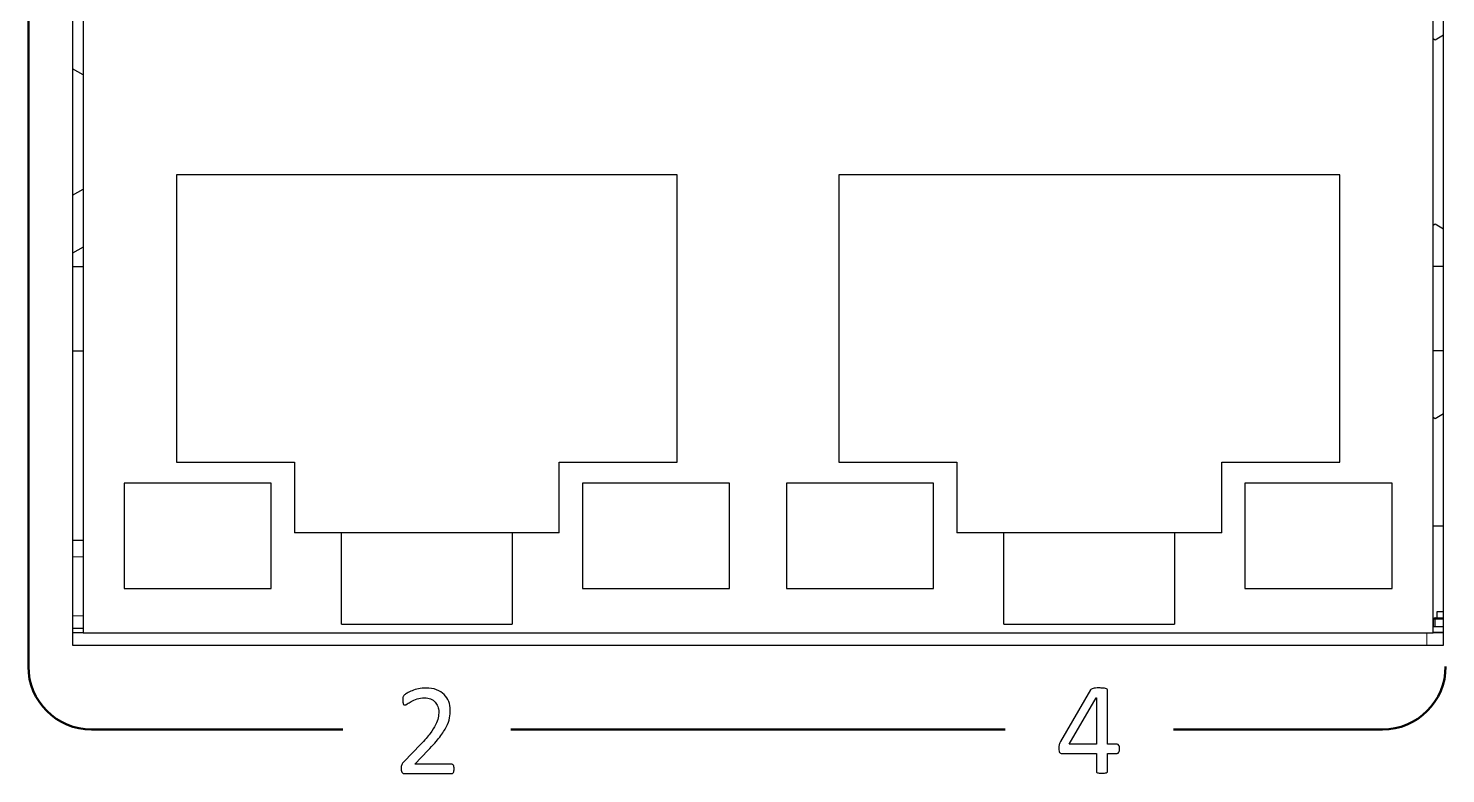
# Model space of a CAD drawing. Extents: x -260425 to 1294666, y -169889 to -2349.
# Drawn here: x 1000064.5 to 1000401.5, y -26644 to -26466.9 of the extents above; entities that cross this region are included whole.
import ezdxf

# ---------------------------------------------------------------- set-up
doc = ezdxf.new("R2010")
doc.units = 0
doc.header["$LTSCALE"] = 100
doc.layers.add('case', color=7, linetype='Continuous')
doc.layers.add('marking', color=7, linetype='Continuous')

# ---------------------------------------------------------------- blocks, each defined once
blk = doc.blocks.new('АТС')
at = {"layer": 'case', "lineweight": 25}
for points in [[(1618, 113.99), (1618, 113.99), (1618, -145.01), (1618, -145.01)], [(1620.5, 111.99), (1620.5, 111.99), (1620.5, -142.01), (1620.5, -142.01)], [(1941.5, -142.01), (1941.5, -142.01), (1941.5, 111.99), (1941.5, 111.99)], [(1944, -145.01), (1944, -145.01), (1944, 113.99), (1944, 113.99)], [(1942, -1.1), (1942, -1.1), (1944, 0.05), (1944, 0.05)], [(1941.5, -0.81), (1941.5, -0.81), (1942, -1.1), (1942, -1.1)], [(1620.5, -9.44), (1620.5, -9.44), (1618, -8), (1618, -8)], [(1761.8, -33.21), (1761.8, -33.21), (1642.7, -33.21), (1642.7, -33.21)], [(1642.7, -33.21), (1642.7, -33.21), (1642.7, -101.51), (1642.7, -101.51)], [(1761.8, -101.51), (1761.8, -101.51), (1761.8, -33.21), (1761.8, -33.21)], [(1919.3, -33.21), (1919.3, -33.21), (1800.2, -33.21), (1800.2, -33.21)], [(1800.2, -33.21), (1800.2, -33.21), (1800.2, -101.51), (1800.2, -101.51)], [(1919.3, -101.51), (1919.3, -101.51), (1919.3, -33.21), (1919.3, -33.21)], [(1618, -38.02), (1618, -38.02), (1620.5, -36.57), (1620.5, -36.57)], [(1942, -44.91), (1942, -44.91), (1941.5, -45.2), (1941.5, -45.2)], [(1944, -46.07), (1944, -46.07), (1942, -44.91), (1942, -44.91)], [(1620.5, -50.4), (1620.5, -50.4), (1618, -51.84), (1618, -51.84)], [(1618, -54.96), (1618, -54.96), (1620.5, -54.96), (1620.5, -54.96)], [(1944, -54.96), (1944, -54.96), (1941.5, -54.96), (1941.5, -54.96)], [(1618, -75.06), (1618, -75.06), (1620.5, -75.06), (1620.5, -75.06)], [(1944, -75.06), (1944, -75.06), (1941.5, -75.06), (1941.5, -75.06)], [(1941.5, -90.81), (1941.5, -90.81), (1942, -91.1), (1942, -91.1)], [(1942, -91.1), (1942, -91.1), (1944, -89.95), (1944, -89.95)], [(1642.7, -101.51), (1642.7, -101.51), (1670.75, -101.51), (1670.75, -101.51)], [(1670.75, -101.51), (1670.75, -101.51), (1670.75, -118.31), (1670.75, -118.31)], [(1733.75, -101.51), (1733.75, -101.51), (1761.8, -101.51), (1761.8, -101.51)], [(1733.75, -118.31), (1733.75, -118.31), (1733.75, -101.51), (1733.75, -101.51)], [(1800.2, -101.51), (1800.2, -101.51), (1828.25, -101.51), (1828.25, -101.51)], [(1828.25, -101.51), (1828.25, -101.51), (1828.25, -118.31), (1828.25, -118.31)], [(1891.25, -101.51), (1891.25, -101.51), (1919.3, -101.51), (1919.3, -101.51)], [(1891.25, -118.31), (1891.25, -118.31), (1891.25, -101.51), (1891.25, -101.51)], [(1665.25, -106.51), (1665.25, -106.51), (1630.25, -106.51), (1630.25, -106.51)], [(1630.25, -106.51), (1630.25, -106.51), (1630.25, -131.51), (1630.25, -131.51)], [(1665.25, -131.51), (1665.25, -131.51), (1665.25, -106.51), (1665.25, -106.51)], [(1774.25, -106.51), (1774.25, -106.51), (1739.25, -106.51), (1739.25, -106.51)], [(1739.25, -106.51), (1739.25, -106.51), (1739.25, -131.51), (1739.25, -131.51)], [(1774.25, -131.51), (1774.25, -131.51), (1774.25, -106.51), (1774.25, -106.51)], [(1822.75, -106.51), (1822.75, -106.51), (1787.75, -106.51), (1787.75, -106.51)], [(1787.75, -106.51), (1787.75, -106.51), (1787.75, -131.51), (1787.75, -131.51)], [(1822.75, -131.51), (1822.75, -131.51), (1822.75, -106.51), (1822.75, -106.51)], [(1931.75, -106.51), (1931.75, -106.51), (1896.75, -106.51), (1896.75, -106.51)], [(1896.75, -106.51), (1896.75, -106.51), (1896.75, -131.51), (1896.75, -131.51)], [(1931.75, -131.51), (1931.75, -131.51), (1931.75, -106.51), (1931.75, -106.51)], [(1941.5, -116.61), (1941.5, -116.61), (1944, -116.61), (1944, -116.61)], [(1618, -120.01), (1618, -120.01), (1620.5, -120.01), (1620.5, -120.01)], [(1681.95, -118.31), (1681.95, -118.31), (1670.75, -118.31), (1670.75, -118.31)], [(1681.95, -140.01), (1681.95, -140.01), (1681.95, -118.31), (1681.95, -118.31)], [(1722.55, -118.31), (1722.55, -118.31), (1681.95, -118.31), (1681.95, -118.31)], [(1722.55, -118.31), (1722.55, -118.31), (1722.55, -140.01), (1722.55, -140.01)], [(1733.75, -118.31), (1733.75, -118.31), (1722.55, -118.31), (1722.55, -118.31)], [(1839.45, -118.31), (1839.45, -118.31), (1828.25, -118.31), (1828.25, -118.31)], [(1839.45, -140.01), (1839.45, -140.01), (1839.45, -118.31), (1839.45, -118.31)], [(1880.05, -118.31), (1880.05, -118.31), (1839.45, -118.31), (1839.45, -118.31)], [(1880.05, -118.31), (1880.05, -118.31), (1880.05, -140.01), (1880.05, -140.01)], [(1891.25, -118.31), (1891.25, -118.31), (1880.05, -118.31), (1880.05, -118.31)], [(1630.25, -131.51), (1630.25, -131.51), (1665.25, -131.51), (1665.25, -131.51)], [(1739.25, -131.51), (1739.25, -131.51), (1774.25, -131.51), (1774.25, -131.51)], [(1787.75, -131.51), (1787.75, -131.51), (1822.75, -131.51), (1822.75, -131.51)], [(1896.75, -131.51), (1896.75, -131.51), (1931.75, -131.51), (1931.75, -131.51)], [(1942.5, -138.51), (1942.5, -138.51), (1942.5, -137.01), (1942.5, -137.01)], [(1942.5, -137.01), (1942.5, -137.01), (1944, -137.01), (1944, -137.01)], [(1620.5, -141.01), (1620.5, -141.01), (1618, -141.01), (1618, -141.01)], [(1681.95, -140.01), (1681.95, -140.01), (1722.55, -140.01), (1722.55, -140.01)], [(1839.45, -140.01), (1839.45, -140.01), (1880.05, -140.01), (1880.05, -140.01)], [(1941.5, -140.51), (1941.5, -140.51), (1944, -140.51), (1944, -140.51)], [(1941.7, -140.51), (1941.7, -140.51), (1941.7, -138.81), (1941.7, -138.81)], [(1942, -138.51), (1942, -138.51), (1944, -138.51), (1944, -138.51)], [(1620.5, -142.01), (1620.5, -142.01), (1618, -142.01), (1618, -142.01)], [(1620.5, -142.01), (1620.5, -142.01), (1941.5, -142.01), (1941.5, -142.01)], [(1941.5, -141.91), (1941.5, -141.91), (1944, -141.91), (1944, -141.91)], [(1944, -142.01), (1944, -142.01), (1941.5, -142.01), (1941.5, -142.01)], [(1618, -145.01), (1618, -145.01), (1944, -145.01), (1944, -145.01)]]:
    blk.add_open_spline(points, degree=3, dxfattribs=at)
at = {"layer": 'case', "lineweight": 18}
for points in [[(1620.5, -124.01), (1620.5, -124.01), (1618, -124.01), (1618, -124.01)], [(1618, -138.01), (1618, -138.01), (1620.5, -138.01), (1620.5, -138.01)], [(1942, -138.81), (1942, -138.81), (1941.7, -138.81), (1941.7, -138.81)], [(1942, -138.51), (1942, -138.51), (1942, -138.81), (1942, -138.81)], [(1944, -138.81), (1944, -138.81), (1942, -138.81), (1942, -138.81)], [(1942, -138.81), (1942, -138.81), (1942, -140.51), (1942, -140.51)], [(1940.04, -142.01), (1940.04, -142.01), (1940.04, -145.01), (1940.04, -145.01)]]:
    blk.add_open_spline(points, degree=3, dxfattribs=at)
at = {"layer": 'case', "lineweight": 25}
blk.add_open_spline([(1942, -138.51), (1941.92, -138.51), (1941.84, -138.54), (1941.79, -138.59), (1941.79, -138.59), (1941.73, -138.65), (1941.7, -138.73), (1941.7, -138.81)], degree=3, knots=[0, 0, 0, 0, 0.333333, 0.333333, 0.333333, 0.333333, 1, 1, 1, 1], dxfattribs=at)
at = {"layer": 'marking', "lineweight": 50}
for points, knots in [([(1681.95, 134.97), (1681.95, 134.97), (1622.5, 134.97), (1622.5, 134.97), (1622.5, 134.97), (1614.25, 134.97), (1607.5, 128.22), (1607.5, 119.97), (1607.5, 119.97), (1607.5, 119.97), (1607.5, -150.03), (1607.5, -150.03), (1607.5, -150.03), (1607.5, -158.28), (1614.25, -165.03), (1622.5, -165.03), (1622.5, -165.03), (1622.5, -165.03), (1682.25, -165.03), (1682.25, -165.03)], [0, 0, 0, 0, 0.166667, 0.166667, 0.166667, 0.166667, 0.333333, 0.333333, 0.333333, 0.333333, 0.5, 0.5, 0.5, 0.5, 0.666667, 0.666667, 0.666667, 0.666667, 1, 1, 1, 1]), ([(1879.75, -165.03), (1879.75, -165.03), (1929.5, -165.03), (1929.5, -165.03), (1929.5, -165.03), (1937.75, -165.03), (1944.5, -158.28), (1944.5, -150.03)], [0, 0, 0, 0, 0.333333, 0.333333, 0.333333, 0.333333, 1, 1, 1, 1])]:
    blk.add_open_spline(points, degree=3, knots=knots, dxfattribs=at)
at = {"layer": 'marking'}
for points, knots in [([(1708.73, -174.37), (1708.73, -174.55), (1708.72, -174.71), (1708.69, -174.86), (1708.69, -174.86), (1708.66, -175.01), (1708.63, -175.13), (1708.58, -175.22), (1708.58, -175.22), (1708.53, -175.32), (1708.47, -175.39), (1708.39, -175.44), (1708.39, -175.44), (1708.31, -175.49), (1708.23, -175.51), (1708.14, -175.51), (1708.14, -175.51), (1708.14, -175.51), (1697.04, -175.51), (1697.04, -175.51), (1697.04, -175.51), (1696.89, -175.51), (1696.77, -175.49), (1696.66, -175.46), (1696.66, -175.46), (1696.55, -175.42), (1696.46, -175.36), (1696.38, -175.28), (1696.38, -175.28), (1696.3, -175.2), (1696.24, -175.07), (1696.21, -174.92), (1696.21, -174.92), (1696.17, -174.77), (1696.15, -174.58), (1696.15, -174.35), (1696.15, -174.35), (1696.15, -174.14), (1696.16, -173.96), (1696.18, -173.81), (1696.18, -173.81), (1696.2, -173.66), (1696.23, -173.52), (1696.28, -173.4), (1696.28, -173.4), (1696.33, -173.28), (1696.4, -173.16), (1696.48, -173.04), (1696.48, -173.04), (1696.56, -172.93), (1696.67, -172.8), (1696.79, -172.67), (1696.79, -172.67), (1696.79, -172.67), (1700.8, -168.54), (1700.8, -168.54), (1700.8, -168.54), (1701.74, -167.59), (1702.48, -166.73), (1703.04, -165.98), (1703.04, -165.98), (1703.6, -165.23), (1704.03, -164.54), (1704.33, -163.91), (1704.33, -163.91), (1704.64, -163.3), (1704.84, -162.73), (1704.93, -162.23), (1704.93, -162.23), (1705.03, -161.72), (1705.08, -161.24), (1705.08, -160.8), (1705.08, -160.8), (1705.08, -160.35), (1705, -159.93), (1704.85, -159.53), (1704.85, -159.53), (1704.7, -159.14), (1704.49, -158.79), (1704.2, -158.49), (1704.2, -158.49), (1703.92, -158.18), (1703.57, -157.95), (1703.14, -157.77), (1703.14, -157.77), (1702.72, -157.6), (1702.22, -157.51), (1701.67, -157.51), (1701.67, -157.51), (1701.02, -157.51), (1700.43, -157.6), (1699.92, -157.77), (1699.92, -157.77), (1699.4, -157.95), (1698.95, -158.14), (1698.56, -158.35), (1698.56, -158.35), (1698.17, -158.55), (1697.84, -158.75), (1697.58, -158.92), (1697.58, -158.92), (1697.32, -159.1), (1697.13, -159.19), (1697, -159.19), (1697, -159.19), (1696.93, -159.19), (1696.86, -159.17), (1696.8, -159.13), (1696.8, -159.13), (1696.74, -159.08), (1696.69, -159.02), (1696.66, -158.92), (1696.66, -158.92), (1696.62, -158.83), (1696.59, -158.71), (1696.57, -158.55), (1696.57, -158.55), (1696.55, -158.4), (1696.53, -158.21), (1696.53, -157.99), (1696.53, -157.99), (1696.53, -157.84), (1696.54, -157.71), (1696.55, -157.59), (1696.55, -157.59), (1696.56, -157.48), (1696.58, -157.38), (1696.6, -157.29), (1696.6, -157.29), (1696.63, -157.22), (1696.66, -157.14), (1696.7, -157.06), (1696.7, -157.06), (1696.75, -156.99), (1696.83, -156.9), (1696.95, -156.79), (1696.95, -156.79), (1697.08, -156.69), (1697.29, -156.54), (1697.6, -156.35), (1697.6, -156.35), (1697.9, -156.16), (1698.29, -155.98), (1698.75, -155.8), (1698.75, -155.8), (1699.2, -155.62), (1699.71, -155.47), (1700.27, -155.34), (1700.27, -155.34), (1700.82, -155.22), (1701.4, -155.16), (1702.01, -155.16), (1702.01, -155.16), (1702.98, -155.16), (1703.83, -155.29), (1704.56, -155.57), (1704.56, -155.57), (1705.29, -155.84), (1705.89, -156.22), (1706.37, -156.69), (1706.37, -156.69), (1706.85, -157.17), (1707.21, -157.72), (1707.45, -158.35), (1707.45, -158.35), (1707.69, -158.98), (1707.81, -159.65), (1707.81, -160.36), (1707.81, -160.36), (1707.81, -161), (1707.75, -161.64), (1707.64, -162.28), (1707.64, -162.28), (1707.52, -162.91), (1707.28, -163.6), (1706.92, -164.34), (1706.92, -164.34), (1706.55, -165.08), (1706.02, -165.9), (1705.32, -166.81), (1705.32, -166.81), (1704.64, -167.71), (1703.72, -168.76), (1702.57, -169.94), (1702.57, -169.94), (1702.57, -169.94), (1699.39, -173.25), (1699.39, -173.25), (1699.39, -173.25), (1699.39, -173.25), (1708.12, -173.25), (1708.12, -173.25), (1708.12, -173.25), (1708.2, -173.25), (1708.28, -173.28), (1708.36, -173.32), (1708.36, -173.32), (1708.44, -173.37), (1708.51, -173.44), (1708.56, -173.53), (1708.56, -173.53), (1708.62, -173.62), (1708.66, -173.74), (1708.69, -173.88), (1708.69, -173.88), (1708.72, -174.02), (1708.73, -174.18), (1708.73, -174.37)], [0, 0, 0, 0, 0.018868, 0.018868, 0.018868, 0.018868, 0.037736, 0.037736, 0.037736, 0.037736, 0.056604, 0.056604, 0.056604, 0.056604, 0.075472, 0.075472, 0.075472, 0.075472, 0.09434, 0.09434, 0.09434, 0.09434, 0.113208, 0.113208, 0.113208, 0.113208, 0.132075, 0.132075, 0.132075, 0.132075, 0.150943, 0.150943, 0.150943, 0.150943, 0.169811, 0.169811, 0.169811, 0.169811, 0.188679, 0.188679, 0.188679, 0.188679, 0.207547, 0.207547, 0.207547, 0.207547, 0.226415, 0.226415, 0.226415, 0.226415, 0.245283, 0.245283, 0.245283, 0.245283, 0.264151, 0.264151, 0.264151, 0.264151, 0.283019, 0.283019, 0.283019, 0.283019, 0.301887, 0.301887, 0.301887, 0.301887, 0.320755, 0.320755, 0.320755, 0.320755, 0.339623, 0.339623, 0.339623, 0.339623, 0.358491, 0.358491, 0.358491, 0.358491, 0.377358, 0.377358, 0.377358, 0.377359, 0.396226, 0.396226, 0.396226, 0.396226, 0.415094, 0.415094, 0.415094, 0.415094, 0.433962, 0.433962, 0.433962, 0.433962, 0.45283, 0.45283, 0.45283, 0.45283, 0.471698, 0.471698, 0.471698, 0.471698, 0.490566, 0.490566, 0.490566, 0.490566, 0.509434, 0.509434, 0.509434, 0.509434, 0.528302, 0.528302, 0.528302, 0.528302, 0.54717, 0.54717, 0.54717, 0.54717, 0.566038, 0.566038, 0.566038, 0.566038, 0.584906, 0.584906, 0.584906, 0.584906, 0.603774, 0.603774, 0.603774, 0.603774, 0.622642, 0.622642, 0.622642, 0.622642, 0.641509, 0.641509, 0.641509, 0.641509, 0.660377, 0.660377, 0.660377, 0.660377, 0.679245, 0.679245, 0.679245, 0.679245, 0.698113, 0.698113, 0.698113, 0.698113, 0.716981, 0.716981, 0.716981, 0.716981, 0.735849, 0.735849, 0.735849, 0.735849, 0.754717, 0.754717, 0.754717, 0.754717, 0.773585, 0.773585, 0.773585, 0.773585, 0.792453, 0.792453, 0.792453, 0.792453, 0.811321, 0.811321, 0.811321, 0.811321, 0.830189, 0.830189, 0.830189, 0.830189, 0.849057, 0.849057, 0.849057, 0.849057, 0.867925, 0.867925, 0.867925, 0.867925, 0.886792, 0.886792, 0.886792, 0.886792, 0.90566, 0.90566, 0.90566, 0.90566, 0.924528, 0.924528, 0.924528, 0.924528, 0.943396, 0.943396, 0.943396, 0.943396, 0.962264, 0.962264, 0.962264, 0.962264, 1, 1, 1, 1]), ([(1866.97, -169.61), (1866.97, -169.95), (1866.92, -170.22), (1866.82, -170.42), (1866.82, -170.42), (1866.71, -170.61), (1866.57, -170.71), (1866.38, -170.71), (1866.38, -170.71), (1866.38, -170.71), (1864.12, -170.71), (1864.12, -170.71), (1864.12, -170.71), (1864.12, -170.71), (1864.12, -174.93), (1864.12, -174.93), (1864.12, -174.93), (1864.12, -175.01), (1864.1, -175.08), (1864.06, -175.14), (1864.06, -175.14), (1864.01, -175.19), (1863.94, -175.24), (1863.83, -175.29), (1863.83, -175.29), (1863.73, -175.32), (1863.58, -175.35), (1863.41, -175.38), (1863.41, -175.38), (1863.25, -175.4), (1863.03, -175.41), (1862.76, -175.41), (1862.76, -175.41), (1862.5, -175.41), (1862.29, -175.4), (1862.12, -175.38), (1862.12, -175.38), (1861.95, -175.35), (1861.82, -175.32), (1861.72, -175.29), (1861.72, -175.29), (1861.62, -175.24), (1861.55, -175.19), (1861.51, -175.14), (1861.51, -175.14), (1861.47, -175.08), (1861.45, -175.01), (1861.45, -174.93), (1861.45, -174.93), (1861.45, -174.93), (1861.45, -170.71), (1861.45, -170.71), (1861.45, -170.71), (1861.45, -170.71), (1853.24, -170.71), (1853.24, -170.71), (1853.24, -170.71), (1853.11, -170.71), (1853.01, -170.69), (1852.93, -170.66), (1852.93, -170.66), (1852.85, -170.63), (1852.77, -170.58), (1852.7, -170.49), (1852.7, -170.49), (1852.64, -170.41), (1852.59, -170.29), (1852.57, -170.14), (1852.57, -170.14), (1852.54, -169.98), (1852.53, -169.78), (1852.53, -169.53), (1852.53, -169.53), (1852.53, -169.34), (1852.54, -169.16), (1852.55, -169.01), (1852.55, -169.01), (1852.56, -168.86), (1852.58, -168.71), (1852.61, -168.59), (1852.61, -168.59), (1852.64, -168.45), (1852.68, -168.33), (1852.73, -168.22), (1852.73, -168.22), (1852.78, -168.09), (1852.84, -167.97), (1852.92, -167.84), (1852.92, -167.84), (1852.92, -167.84), (1860.07, -155.63), (1860.07, -155.63), (1860.07, -155.63), (1860.12, -155.55), (1860.2, -155.48), (1860.3, -155.42), (1860.3, -155.42), (1860.4, -155.35), (1860.53, -155.3), (1860.69, -155.26), (1860.69, -155.26), (1860.85, -155.22), (1861.04, -155.19), (1861.27, -155.17), (1861.27, -155.17), (1861.5, -155.16), (1861.78, -155.15), (1862.1, -155.15), (1862.1, -155.15), (1862.44, -155.15), (1862.75, -155.16), (1863, -155.19), (1863, -155.19), (1863.26, -155.21), (1863.47, -155.25), (1863.63, -155.29), (1863.63, -155.29), (1863.79, -155.33), (1863.91, -155.39), (1863.99, -155.45), (1863.99, -155.45), (1864.08, -155.52), (1864.12, -155.6), (1864.12, -155.7), (1864.12, -155.7), (1864.12, -155.7), (1864.12, -168.52), (1864.12, -168.52), (1864.12, -168.52), (1864.12, -168.52), (1866.38, -168.52), (1866.38, -168.52), (1866.38, -168.52), (1866.56, -168.52), (1866.7, -168.61), (1866.81, -168.79), (1866.81, -168.79), (1866.92, -168.97), (1866.97, -169.24), (1866.97, -169.61)], [0, 0, 0, 0, 0.027778, 0.027778, 0.027778, 0.027778, 0.055556, 0.055556, 0.055556, 0.055556, 0.083333, 0.083333, 0.083333, 0.083333, 0.111111, 0.111111, 0.111111, 0.111111, 0.138889, 0.138889, 0.138889, 0.138889, 0.166667, 0.166667, 0.166667, 0.166667, 0.194444, 0.194444, 0.194444, 0.194444, 0.222222, 0.222222, 0.222222, 0.222222, 0.25, 0.25, 0.25, 0.25, 0.277778, 0.277778, 0.277778, 0.277778, 0.305556, 0.305556, 0.305556, 0.305556, 0.333333, 0.333333, 0.333333, 0.333333, 0.361111, 0.361111, 0.361111, 0.361111, 0.388889, 0.388889, 0.388889, 0.388889, 0.416667, 0.416667, 0.416667, 0.416667, 0.444444, 0.444444, 0.444444, 0.444444, 0.472222, 0.472222, 0.472222, 0.472222, 0.5, 0.5, 0.5, 0.5, 0.527778, 0.527778, 0.527778, 0.527778, 0.555556, 0.555556, 0.555556, 0.555556, 0.583333, 0.583333, 0.583333, 0.583333, 0.611111, 0.611111, 0.611111, 0.611111, 0.638889, 0.638889, 0.638889, 0.638889, 0.666667, 0.666667, 0.666667, 0.666667, 0.694444, 0.694444, 0.694444, 0.694444, 0.722222, 0.722222, 0.722222, 0.722222, 0.75, 0.75, 0.75, 0.75, 0.777778, 0.777778, 0.777778, 0.777778, 0.805556, 0.805556, 0.805556, 0.805556, 0.833333, 0.833333, 0.833333, 0.833333, 0.861111, 0.861111, 0.861111, 0.861111, 0.888889, 0.888889, 0.888889, 0.888889, 0.916667, 0.916667, 0.916667, 0.916667, 0.944444, 0.944444, 0.944444, 0.944444, 1, 1, 1, 1]), ([(1861.45, -157.5), (1861.45, -157.5), (1861.42, -157.5), (1861.42, -157.5), (1861.42, -157.5), (1861.42, -157.5), (1854.96, -168.52), (1854.96, -168.52), (1854.96, -168.52), (1854.96, -168.52), (1861.45, -168.52), (1861.45, -168.52), (1861.45, -168.52), (1861.45, -168.52), (1861.45, -157.5), (1861.45, -157.5)], [0, 0, 0, 0, 0.2, 0.2, 0.2, 0.2, 0.4, 0.4, 0.4, 0.4, 0.6, 0.6, 0.6, 0.6, 1, 1, 1, 1])]:
    blk.add_open_spline(points, degree=3, knots=knots, dxfattribs=at)
at = {"layer": 'marking', "lineweight": 50}
blk.add_open_spline([(1722.25, -165.03), (1722.25, -165.03), (1839.75, -165.03), (1839.75, -165.03)], degree=3, dxfattribs=at)

msp = doc.modelspace()

# ---------------------------------------------------------------- block references
msp.add_blockref('АТС', (998457.03, -26468.52))

doc.saveas('drawing.dxf')
